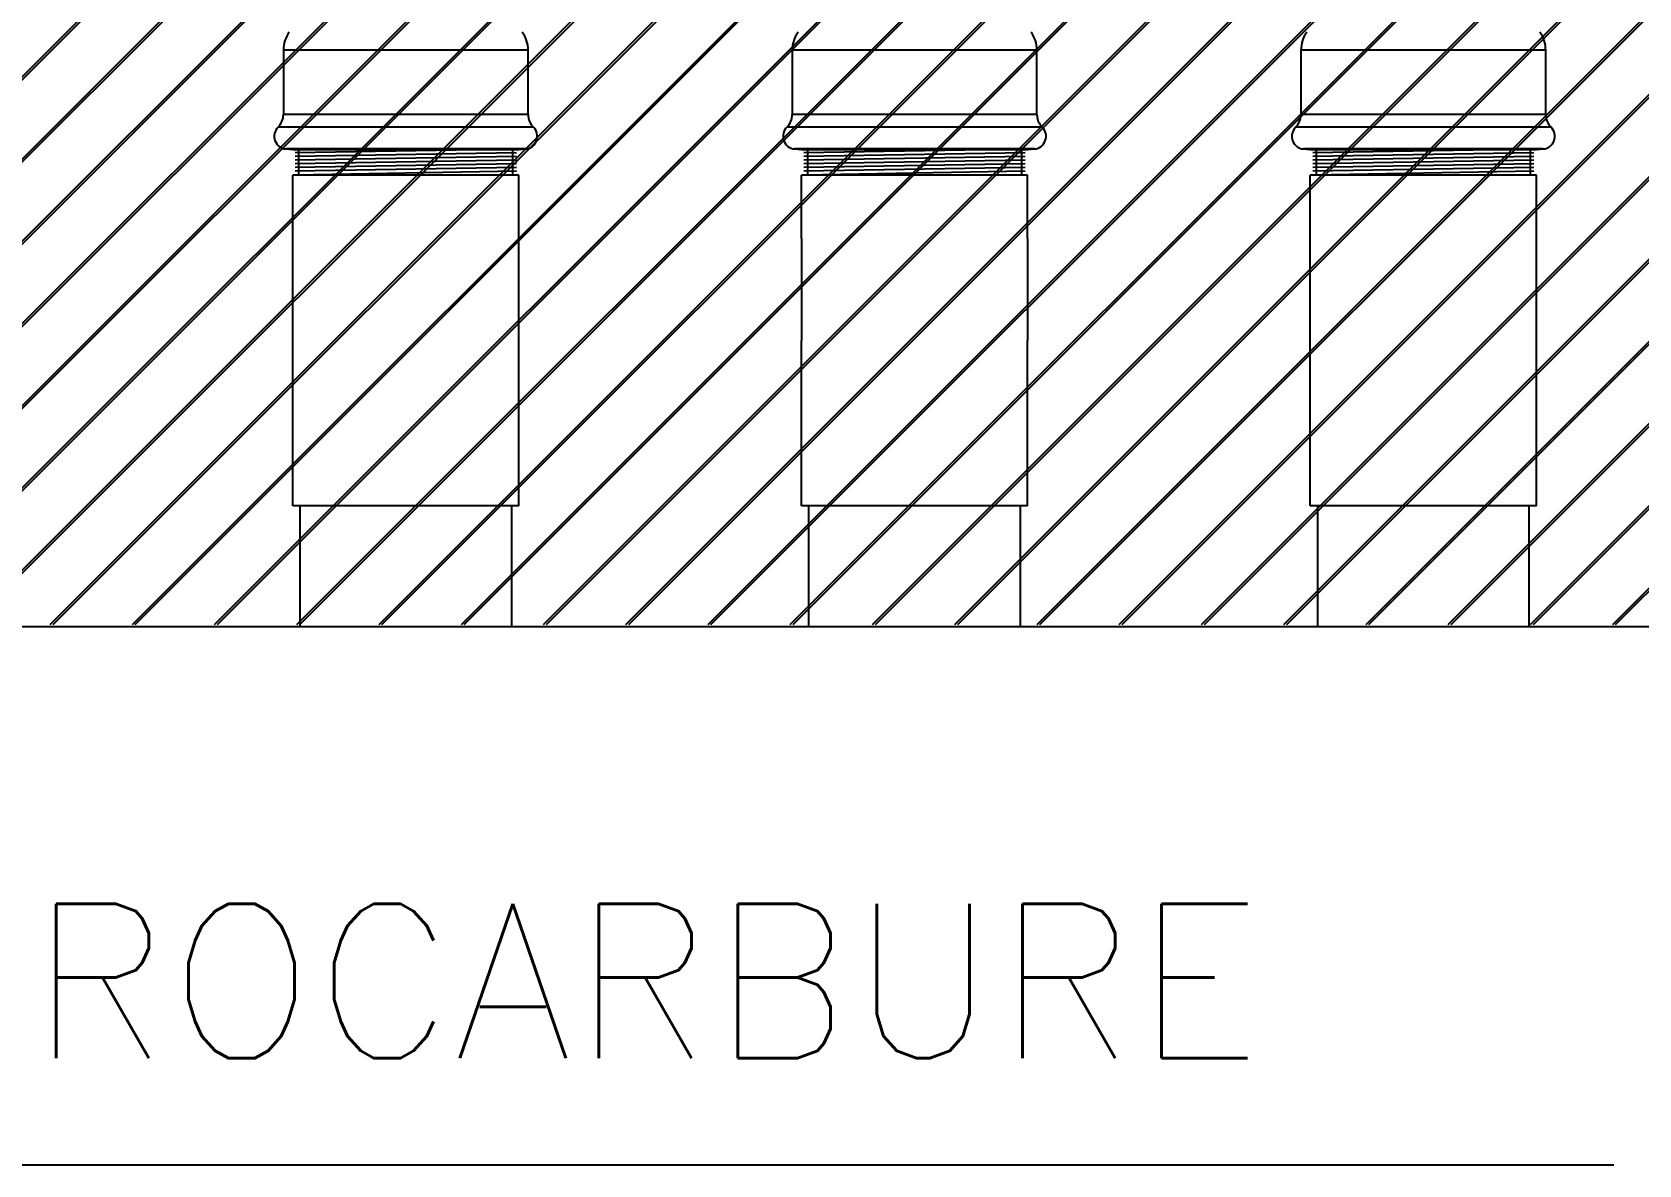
# Model space of a CAD drawing. Extents: x -58 to 166, y -6 to 61.
# Drawn here: x 73.673 to 74.532, y 9.465 to 10.07 of the extents above; entities that cross this region are included whole.
import ezdxf

# ---------------------------------------------------------------- set-up
doc = ezdxf.new("R2010")
doc.units = 0
doc.header["$MEASUREMENT"] = 0
doc.linetypes.add('CACHE2', pattern=[0.1875, 0.125, -0.0625])
doc.layers.add('ATEX-Travaux', color=7, linetype='CONTINUOUS')
doc.styles.add('ROMANS', font='romans')

msp = doc.modelspace()

# ---------------------------------------------------------------- hatches: boundary and pattern name
at = {"layer": 'ATEX-Travaux'}
h = msp.add_hatch(dxfattribs=at)
h.set_pattern_fill('JIS_LC_20A', color=80, scale=0.001555, style=0)
h.set_pattern_definition([(45, (16.134226, -38.90874), (-0.021993849, 0.021993849), []), (45, (16.13578, -38.90874), (-0.021993849, 0.021993849), [])])
h.paths.add_polyline_path([(72.80633, 9.7537), (72.81313, 10.33647), (72.96989, 10.41856), (74.74534, 10.41686), (74.74534, 9.83579), (74.57838, 9.7537), (72.81313, 9.7537)])

# ---------------------------------------------------------------- linework, layer by layer
at = {"layer": 'ATEX-Travaux', "linetype": 'Continuous'}
for p, q in [((73.8724, 10.06085), (73.80695, 10.06085)), ((73.93784, 10.06085), (73.8724, 10.06085)), ((74.14452, 10.06085), (74.07907, 10.06085)), ((74.20997, 10.06085), (74.14452, 10.06085)), ((74.41665, 10.06085), (74.3512, 10.06085)), ((74.48209, 10.06085), (74.41665, 10.06085)), ((73.8724, 10.0264), (73.80695, 10.0264)), ((73.93784, 10.0264), (73.8724, 10.0264)), ((74.14452, 10.0264), (74.07907, 10.0264)), ((74.20997, 10.0264), (74.14452, 10.0264)), ((74.41665, 10.0264), (74.3512, 10.0264)), ((74.48209, 10.0264), (74.41665, 10.0264)), ((73.8724, 10.0196), (73.80409, 10.0196)), ((73.9407, 10.0196), (73.8724, 10.0196)), ((74.14452, 10.0196), (74.07622, 10.0196)), ((74.21282, 10.0196), (74.14452, 10.0196)), ((74.41665, 10.0196), (74.34834, 10.0196)), ((74.48495, 10.0196), (74.41665, 10.0196)), ((73.8724, 10.00796), (73.80826, 10.00796)), ((73.93653, 10.00796), (73.8724, 10.00796)), ((74.14452, 10.00796), (74.08039, 10.00796)), ((74.20866, 10.00796), (74.14452, 10.00796)), ((74.41665, 10.00796), (74.35251, 10.00796)), ((74.48078, 10.00796), (74.41665, 10.00796))]:
    msp.add_line(p, q, dxfattribs=at)
at = {"layer": 'ATEX-Travaux'}
for p, q in [((73.80695, 10.06085), (73.80695, 10.0264)), ((73.93784, 10.0264), (73.93784, 10.06085)), ((74.07907, 10.06085), (74.07907, 10.0264)), ((74.20997, 10.0264), (74.20997, 10.06085)), ((74.3512, 10.06085), (74.3512, 10.0264)), ((74.48209, 10.0264), (74.48209, 10.06085)), ((73.80826, 10.00796), (73.81192, 10.00764)), ((73.81192, 10.00764), (73.93288, 10.00764)), ((73.93288, 10.00764), (73.93653, 10.00796)), ((74.08039, 10.00796), (74.08404, 10.00764)), ((74.08404, 10.00764), (74.205, 10.00764)), ((74.205, 10.00764), (74.20866, 10.00796)), ((74.35251, 10.00796), (74.35617, 10.00764)), ((74.35617, 10.00764), (74.47713, 10.00764)), ((74.47713, 10.00764), (74.48078, 10.00796))]:
    msp.add_line(p, q, dxfattribs=at)
at = {"layer": 'ATEX-Travaux', "color": 7, "linetype": 'Continuous'}
for p, q in [((73.93158, 10.00795), (73.81321, 10.00593)), ((73.93158, 10.00596), (73.81321, 10.00394)), ((73.93158, 10.00398), (73.81321, 10.00196)), ((73.81525, 9.99404), (73.81525, 10.00764)), ((73.92954, 10.00764), (73.92954, 9.99404)), ((74.20371, 10.00795), (74.08533, 10.00593)), ((74.20371, 10.00596), (74.08533, 10.00394)), ((74.20371, 10.00398), (74.08533, 10.00196)), ((74.08737, 9.99404), (74.08737, 10.00764)), ((74.20167, 10.00764), (74.20167, 9.99404)), ((74.47583, 10.00795), (74.35746, 10.00593)), ((74.47583, 10.00596), (74.35746, 10.00394)), ((74.47583, 10.00398), (74.35746, 10.00196)), ((74.3595, 9.99404), (74.3595, 10.00764)), ((74.47379, 10.00764), (74.47379, 9.99404)), ((73.93158, 10.00199), (73.81321, 9.99997)), ((73.93158, 10.00001), (73.81321, 9.99799)), ((73.93158, 9.99802), (73.81321, 9.99601)), ((73.93158, 9.99604), (73.81321, 9.99402)), ((74.20371, 10.00199), (74.08533, 9.99997)), ((74.20371, 10.00001), (74.08533, 9.99799)), ((74.20371, 9.99802), (74.08533, 9.99601)), ((74.20371, 9.99604), (74.08533, 9.99402)), ((74.47583, 10.00199), (74.35746, 9.99997)), ((74.47583, 10.00001), (74.35746, 9.99799)), ((74.47583, 9.99802), (74.35746, 9.99601)), ((74.47583, 9.99604), (74.35746, 9.99402)), ((73.93288, 9.99404), (73.81192, 9.99404)), ((73.81192, 9.81716), (73.81192, 9.99404)), ((73.93288, 9.81716), (73.93288, 9.99404)), ((74.205, 9.99404), (74.08404, 9.99404)), ((74.08404, 9.96002), (74.08404, 9.99404)), ((74.205, 9.96002), (74.205, 9.99404)), ((74.47713, 9.99404), (74.35617, 9.99404)), ((74.35617, 9.81716), (74.35617, 9.99404)), ((74.47713, 9.81716), (74.47713, 9.99404)), ((74.08404, 9.81716), (74.08404, 9.9056)), ((74.205, 9.81716), (74.205, 9.9056)), ((73.93288, 9.81716), (73.81192, 9.81716)), ((73.8159, 9.7523), (73.8159, 9.81716)), ((73.92908, 9.7523), (73.92908, 9.81716)), ((74.205, 9.81716), (74.08404, 9.81716)), ((74.08803, 9.7523), (74.08803, 9.81716)), ((74.2012, 9.7523), (74.2012, 9.81716)), ((74.47713, 9.81716), (74.35617, 9.81716)), ((74.36015, 9.7523), (74.36015, 9.81716)), ((74.47333, 9.7523), (74.47333, 9.81716))]:
    msp.add_line(p, q, dxfattribs=at)
at = {"layer": 'ATEX-Travaux', "color": 7, "linetype": 'CACHE2', "ltscale": 0.5}
for p, q in [((74.08404, 9.96002), (74.08404, 9.9056)), ((74.205, 9.96002), (74.205, 9.9056))]:
    msp.add_line(p, q, dxfattribs=at)
at = {"layer": 'ATEX-Travaux', "color": 7}
for p, q in [((74.87383, 9.7523), (72.5365, 9.7523)), ((72.93144, 9.46459), (74.51847, 9.46459))]:
    msp.add_line(p, q, dxfattribs=at)
at = {"layer": 'ATEX-Travaux'}
for centre, radius, start, end in [((73.82328, 10.06085), 0.01633, 143.93341, 180), ((73.92151, 10.06085), 0.01633, 0, 36.06659), ((74.0954, 10.06085), 0.01633, 143.93341, 180), ((74.19364, 10.06085), 0.01633, 0, 36.06659), ((74.36753, 10.06085), 0.01633, 143.93341, 180), ((74.46577, 10.06085), 0.01633, 0, 36.06659), ((73.79742, 10.0264), 0.00952, 314.427, 0), ((73.94737, 10.0264), 0.00952, 180, 225.573), ((74.06955, 10.0264), 0.00952, 314.427, 0), ((74.21949, 10.0264), 0.00952, 180, 225.573), ((74.34168, 10.0264), 0.00952, 314.427, 0), ((74.49162, 10.0264), 0.00952, 180, 225.573), ((73.80885, 10.01474), 0.0068, 134.427, 265), ((73.93594, 10.01474), 0.0068, 275, 45.573), ((74.08098, 10.01474), 0.0068, 134.427, 265), ((74.20806, 10.01474), 0.0068, 275, 45.573), ((74.35311, 10.01474), 0.0068, 134.427, 265), ((74.48019, 10.01474), 0.0068, 275, 45.573)]:
    msp.add_arc(centre, radius, start, end, dxfattribs=at)

# ---------------------------------------------------------------- texts
at = {"layer": 'ATEX-Travaux', "color": 7, "style": 'ROMANS'}
msp.add_text('DEPOTAGE HYDROCARBURE', height=0.0825899, dxfattribs=at).set_placement((72.84306, 9.52159))

doc.saveas('drawing.dxf')
